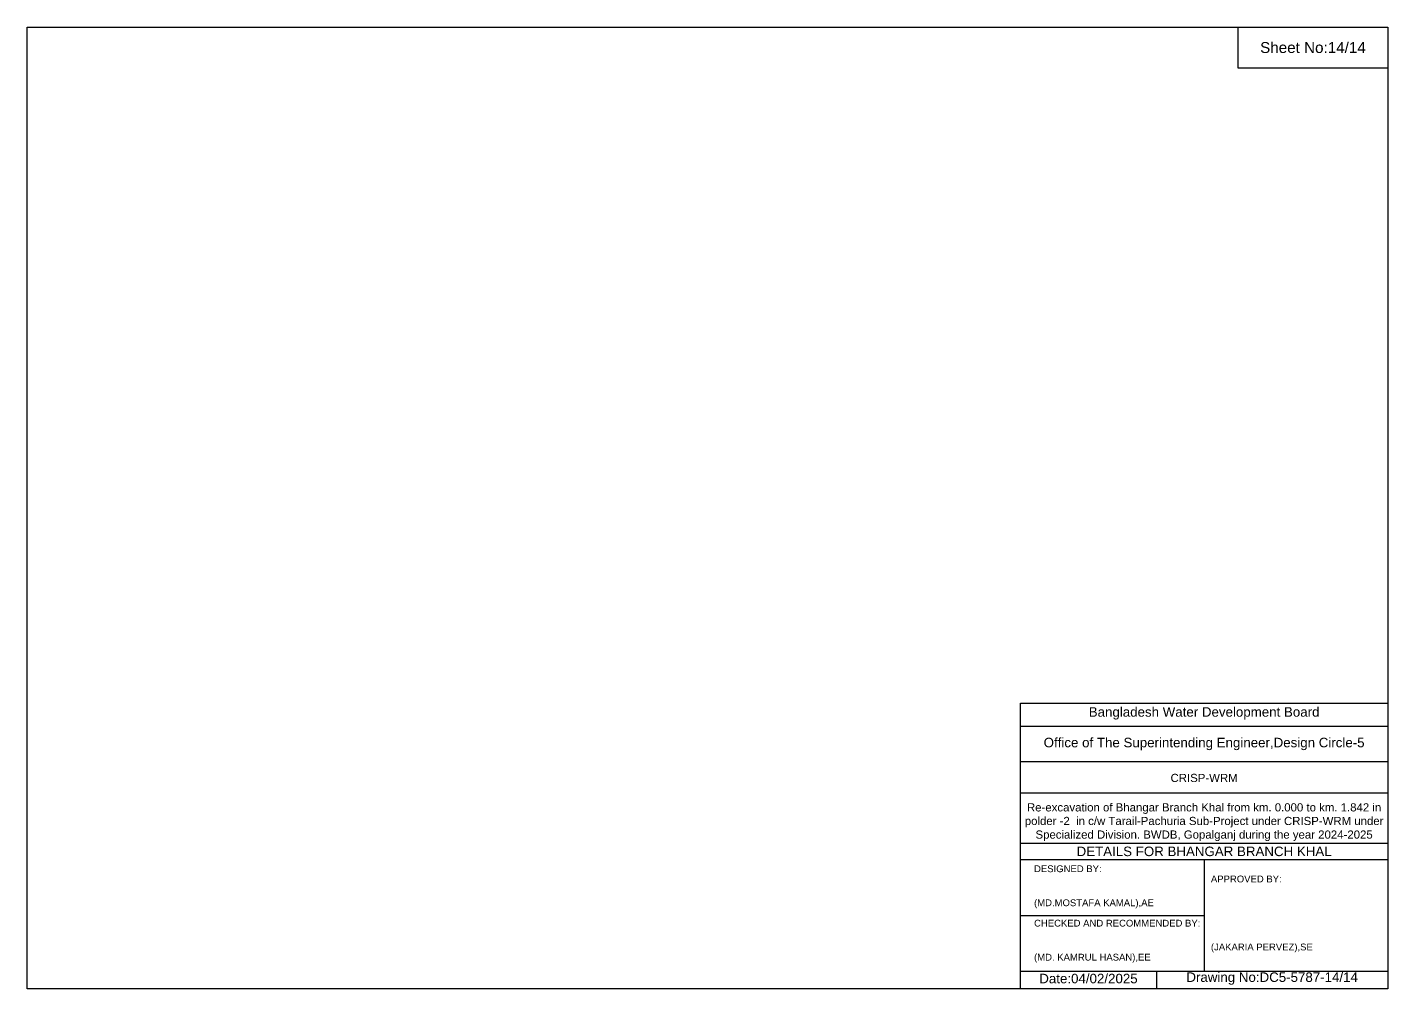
# Model space of a CAD drawing. Header units: inches. Extents: x 91000 to 238000, y -13637 to 0.
# Drawn here: x 230000 to 238000, y -5656 to 0 of the extents above; entities that cross this region are included whole.
import ezdxf

# ---------------------------------------------------------------- set-up
doc = ezdxf.new("R2010")
doc.units = ezdxf.units.IN
doc.header["$LTSCALE"] = 7
doc.header["$MEASUREMENT"] = 0
doc.styles.get("Standard").update_dxf_attribs({"font": 'arial.ttf'})

msp = doc.modelspace()

# ---------------------------------------------------------------- linework, layer by layer
for points in [[(230000, 0), (238000, 0), (238000, -5656), (230000, -5656)], [(237120, 0), (238000, 0), (238000, -240), (237120, -240)]]:
    msp.add_lwpolyline(points, close=True)
for points in [[(235840, -5656), (235840, -3976), (238000, -3976)], [(235840, -4112), (238000, -4112)], [(235840, -4320), (238000, -4320)], [(235840, -4504), (238000, -4504)], [(235840, -4800), (238000, -4800)], [(235840, -4896), (238000, -4896)], [(236920, -4896), (236920, -5552)], [(235840, -5224), (236920, -5224)], [(235840, -5552), (238000, -5552)], [(236640, -5552), (236640, -5656)]]:
    msp.add_lwpolyline(points)

# ---------------------------------------------------------------- texts
at = {"attachment_point": 5}
for s, insert, char_height in [('Sheet No:14/14', (237560, -120), 64), ('Bangladesh Water Development Board', (236920, -4036), 56), ('Office of The Superintending Engineer,Design Circle-5', (236920, -4216), 56)]:
    msp.add_mtext(s, dxfattribs=dict(at, insert=insert, char_height=char_height))
for s, insert, char_height, width, attachment_point in [('CRISP-WRM', (236920, -4416), 48, 2240, 5), ('Re-excavation of Bhangar Branch Khal from km. 0.000 to km. 1.842 in polder -2  in c/w Tarail-Pachuria Sub-Project under CRISP-WRM under Specialized Division. BWDB, Gopalganj during the year 2024-2025', (236920, -4676), 48, 2160, 5), ('DETAILS FOR BHANGAR BRANCH KHAL', (236920, -4848), 56, 2240, 5), ('DESIGNED BY:^J^J^J(MD.MOSTAFA KAMAL),AE', (235920, -5056), 40, 1120, 4), ('APPROVED BY:^J^J^J^J^J^J(JAKARIA PERVEZ),SE', (236960, -5216), 40, 1120, 4), ('CHECKED AND RECOMMENDED BY:^J^J^J(MD. KAMRUL HASAN),EE', (235920, -5376), 40, 1120, 4), ('Date:04/02/2025', (236240, -5596), 56, 1120, 5), ('Drawing No:DC5-5787-14/14', (237320, -5596), 56, 1760, 5)]:
    msp.add_mtext(s, dxfattribs=dict(insert=insert, char_height=char_height, width=width, attachment_point=attachment_point))

doc.saveas('drawing.dxf')
